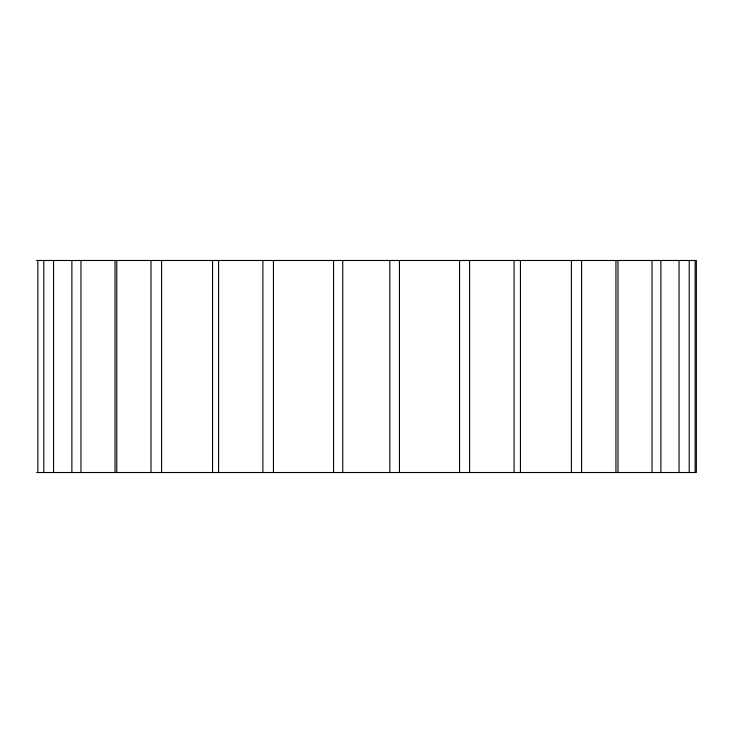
<?xml version="1.0" encoding="UTF-8"?>
<svg xmlns="http://www.w3.org/2000/svg" width="733" height="733" viewBox="0 0 733 733"><rect width="100%" height="100%" fill="white"/><g stroke="black" fill="none" stroke-linecap="round" stroke-linejoin="round"><path stroke-width="1.1" d="M36.65 260.481L696.35 260.481L696.35 472.519L36.65 472.519M695.131 260.481L695.131 472.519M689.212 260.481L689.212 472.519M679.051 260.481L679.051 472.519M660.882 260.481L660.882 472.519M652.04 260.481L652.04 472.519M617.992 260.481L617.992 472.519M615.949 260.481L615.949 472.519M581.59 260.481L581.59 472.519M571.401 260.481L571.401 472.519M520.439 260.481L520.439 472.519M514.071 260.481L514.071 472.519M469.615 260.481L469.615 472.519M459.564 260.481L459.564 472.519M399.448 260.481L399.448 472.519M389.837 260.481L389.837 472.519M342.742 260.481L342.742 472.519M333.552 260.481L333.552 472.519M273.436 260.481L273.436 472.519M262.881 260.481L262.881 472.519M218.59 260.481L218.59 472.519M212.561 260.481L212.561 472.519M161.599 260.481L161.599 472.519M150.998 260.481L150.998 472.519M116.767 260.481L116.767 472.519M115.008 260.481L115.008 472.519M80.96 260.481L80.96 472.519M71.889 260.481L71.889 472.519M53.555 260.481L53.555 472.519M43.788 260.481L43.788 472.519M37.869 260.481L37.869 472.519"/></g></svg>
